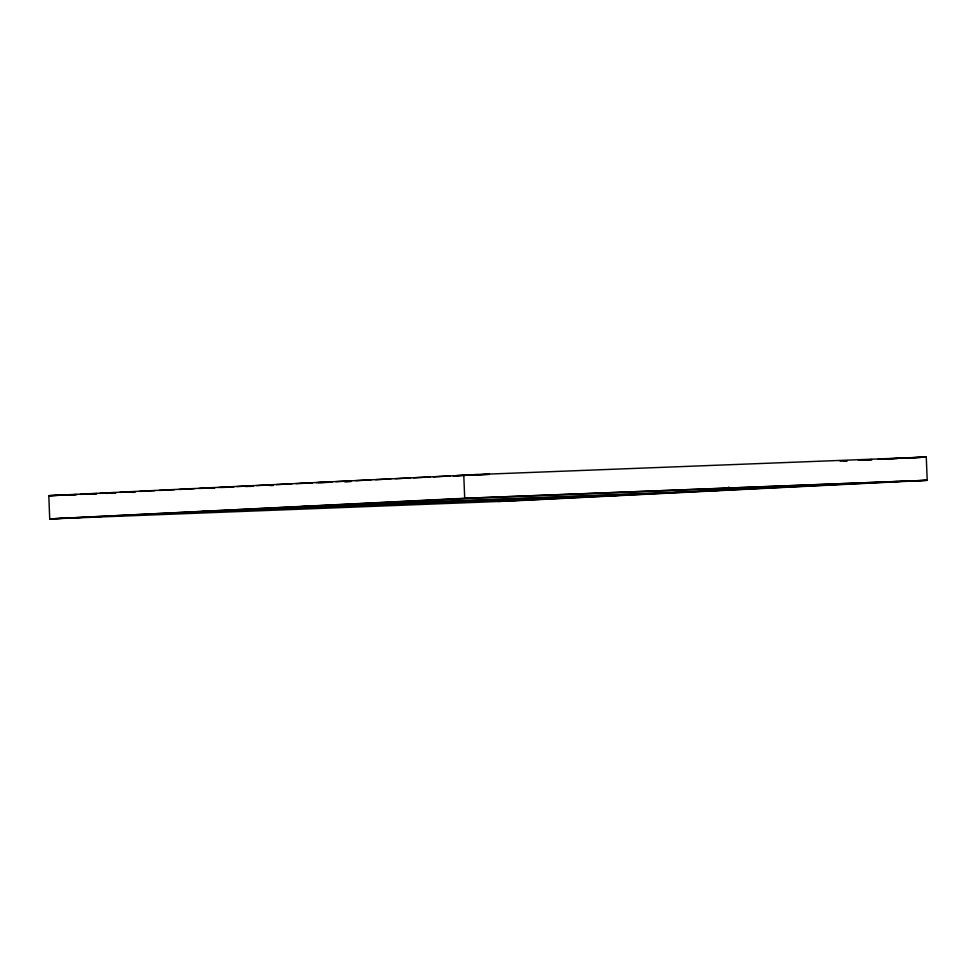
<?xml version="1.0" encoding="UTF-8"?>
<svg xmlns="http://www.w3.org/2000/svg" width="976" height="976" viewBox="0 0 976 976"><rect width="100%" height="100%" fill="white"/><g stroke="black" fill="none" stroke-linecap="round" stroke-linejoin="round"><path stroke-width="1.46" d="M80.117 494.368L96.868 493.539M99.918 493.392L115.144 492.636M119.719 492.404L134.944 491.648M139.507 491.416L154.745 490.66M159.308 490.44L174.545 489.684M179.108 489.452L194.334 488.695M198.909 488.464L214.134 487.707M218.709 487.488L233.935 486.719M236.985 486.573L253.736 485.743M256.773 485.584L273.524 484.755M276.574 484.608L291.8 483.852M296.375 483.62L311.6 482.864M316.175 482.632L331.401 481.876M335.964 481.656L351.201 480.9M355.764 480.668L371.002 479.911M375.565 479.68L390.79 478.923M395.365 478.704L410.591 477.947M413.641 477.789L430.392 476.959M433.442 476.8L450.192 475.971M453.23 475.824L470.2 475.105M473.031 474.836L477.606 474.604L48.8 495.698L49.727 518.927L512.229 500.944L927.2 480.302L926.273 457.073L463.771 475.056L464.698 498.285L49.727 518.927L478.533 497.833L927.2 480.302L464.698 498.285L478.533 497.833M840.129 461.123L846.216 460.818M858.392 460.221L872.105 459.537M878.193 459.232L926.273 457.073L903.471 458.208M844.191 461.16L847.229 461.001M863.943 460.172L871.544 459.794M883.707 459.196L897.383 458.513M897.408 481.546L498.394 501.396L512.229 500.944M77.104 494.515L48.8 495.698L76.189 494.625M463.234 475.324L470.505 475.044M476.325 474.812L489.415 474.312L478.533 474.812M455.255 475.715L469.798 475.153M309.063 482.986L312.113 482.876M318.2 482.632L331.913 482.095M344.089 481.632L350.189 481.388M301.084 483.388L311.747 482.974M320.884 482.62L331.547 482.205M345.248 481.668L351.348 481.436M201.166 488.354L214.879 487.817M221.332 487.488L233.52 487.012M245.708 486.536L253.321 486.243M270.071 485.584L273.121 485.475M81.642 494.332L96.88 493.734M106.018 493.38L115.741 493.087M131.906 492.38L134.956 492.258M302.011 506.617L728.865 489.928L728.743 487.024M202.105 511.583L628.959 494.905"/></g></svg>
